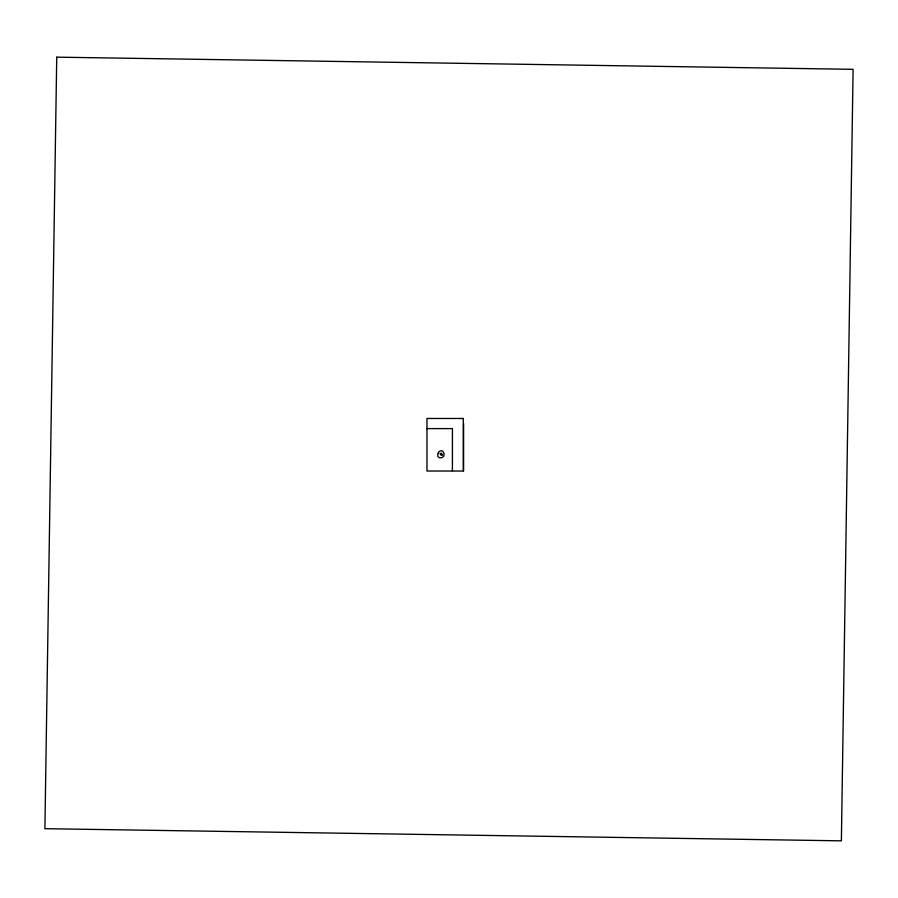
<?xml version="1.0" encoding="UTF-8"?>
<svg xmlns="http://www.w3.org/2000/svg" width="898" height="898" viewBox="0 0 898 898"><rect width="100%" height="100%" fill="white"/><g stroke="black" fill="none" stroke-linecap="round" stroke-linejoin="round"><path stroke-width="1.35" d="M441.782 453.456L440.75 454.579L441.457 453.344M441.614 454.579C440.637 455.713 442.332 453.67 441.939 454.747C442.097 454.624 439.941 453.995 441.21 453.557M441.513 454.803L440.39 453.535M440.245 453.636C441.086 455.095 440.278 453.097 441.446 454.096M441.737 454.77L441.883 455.365L441.794 454.747M441.367 455.005L440.997 454.085M440.694 453.378L440.806 453.411M441.277 453.849L441.345 453.658M441.03 454.59L440.66 454.321M440.772 454.489L440.334 454.208M426.977 428.604L452.424 428.604L452.424 471.023M463.593 423.598L463.593 470.945M56.731 57.158L44.9 828.686L841.381 840.842L853.1 69.326L56.731 57.158M438.235 453.03C435.059 460.191 447.148 458.957 443.343 451.975C442.276 449.718 438.651 450.908 438.235 453.03M463.301 418.468L426.977 418.468L426.977 471.023L463.301 471.023L463.301 418.468"/></g></svg>
